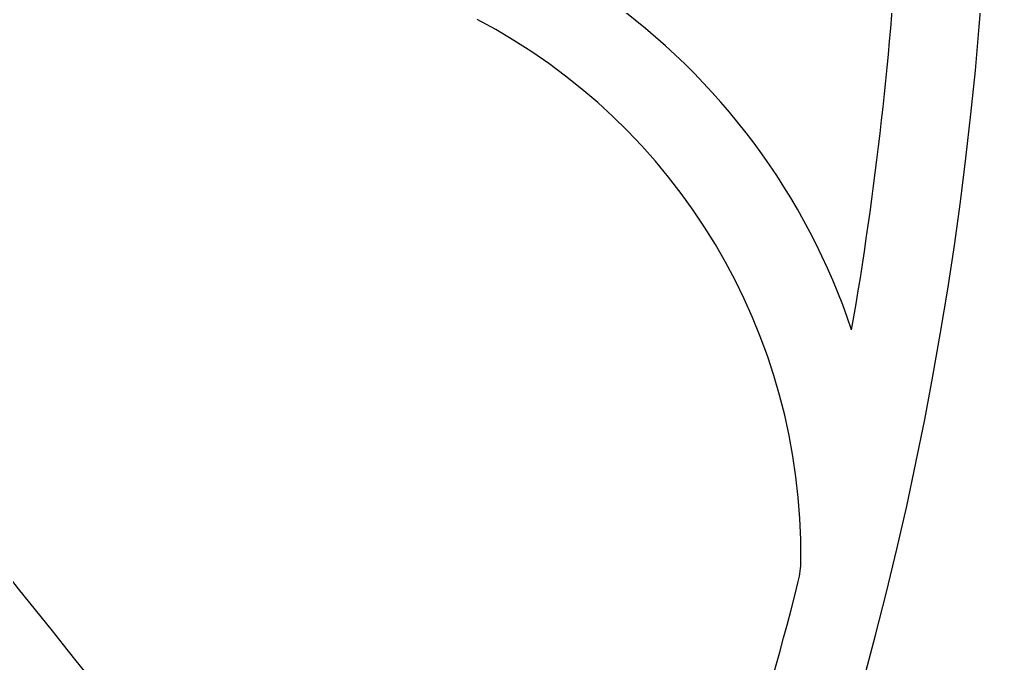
# Model space of a CAD drawing. Extents: x 956 to 1028, y 499 to 635.
# Drawn here: x 1019.68 to 1025.19, y 543.04 to 546.69 of the extents above; entities that cross this region are included whole.
import ezdxf

# ---------------------------------------------------------------- set-up
doc = ezdxf.new("R2010")
doc.units = 0
doc.header["$MEASUREMENT"] = 0
doc.layers.add('1', color=4, linetype='Continuous')
doc.layers.add('DIM', color=3, linetype='Continuous')

# ---------------------------------------------------------------- blocks, each defined once
blk = doc.blocks.new('2018 HOT SPOT SX')
at = {"layer": '1', "color": 2, "linetype": 'Continuous'}
for radius, start, end in [(20.3056, 338.24224, 23.52946), (19.8056, 350.12185, 357.06767), (19.8056, 338.24224, 345.90471)]:
    blk.add_arc((48.989, 36.1053), radius, start, end, dxfattribs=at)
at = {"layer": '1', "color": 3, "linetype": 'Continuous'}
for centre, radius, start, end in [((-2131.2326, -1726.4407), 2812.0281, 38.6239992, 38.7572527), ((42.7456, 12.6448), 27.4289, 31.90267, 42.85171)]:
    blk.add_arc(centre, radius, start, end, dxfattribs=at)
at = {"layer": 'DIM'}
for centre, radius, start, end in [((64.8973, 31.4951), 3.8022, 18.5959, 54.7354), ((64.7905, 31.4339), 3.4231, 359.4086, 62.3988), ((67.7134, 31.4037), 0.5, 345.9047, 359.4086)]:
    blk.add_arc(centre, radius, start, end, dxfattribs=at)

msp = doc.modelspace()

# ---------------------------------------------------------------- block references
at = {"layer": '1'}
msp.add_blockref('2018 HOT SPOT SX', (955.8964, 512.2273), dxfattribs=at)

doc.saveas('drawing.dxf')
